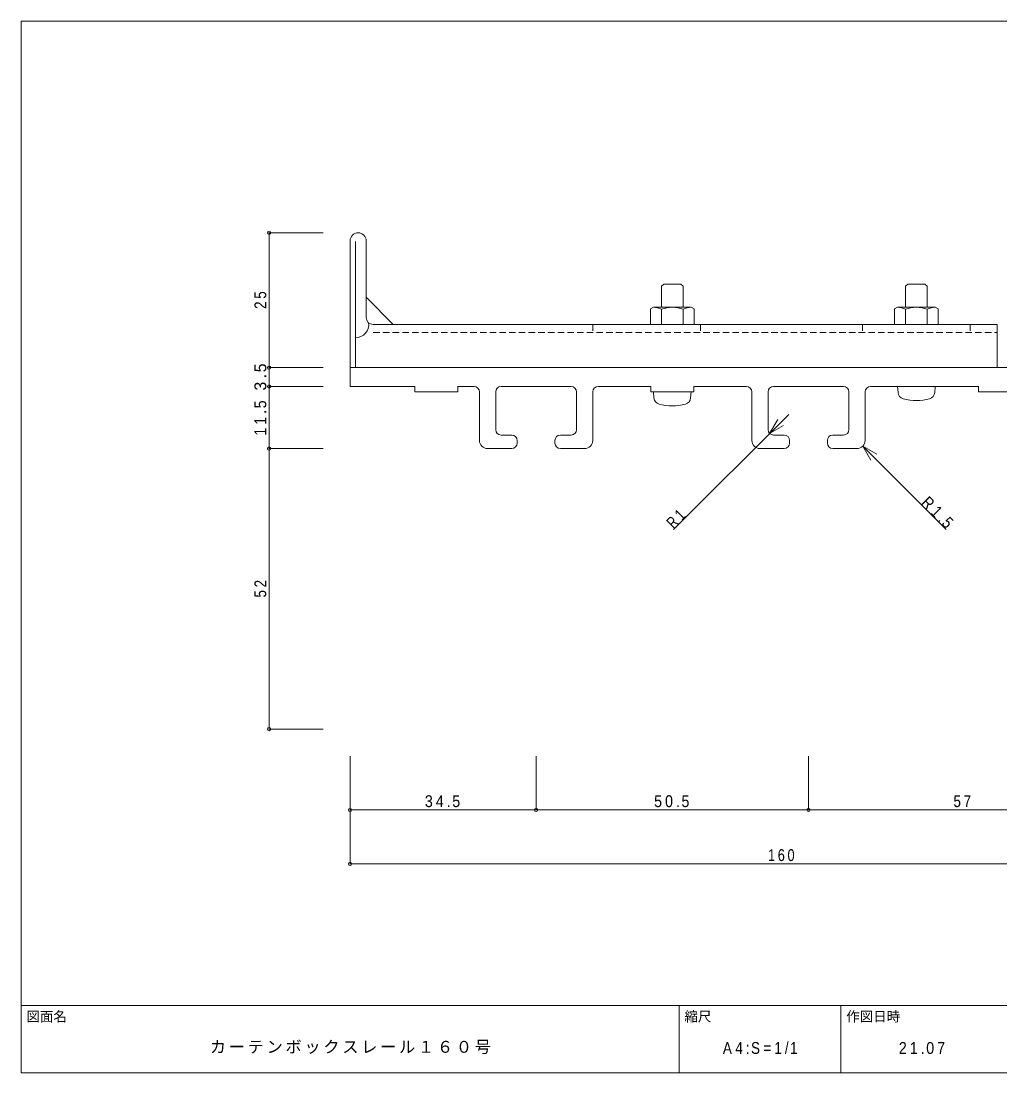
# Model space of a CAD drawing. Units: millimetres on the paper. Extents: x -141 to 141, y -98 to 98.
# Drawn here: x -141 to 40.5, y -97.5 to 97.5 of the extents above; entities that cross this region are included whole.
import ezdxf
from ezdxf.enums import TextEntityAlignment as Align

# ---------------------------------------------------------------- set-up
doc = ezdxf.new("R2010")
doc.units = ezdxf.units.MM
doc.header["$PDMODE"] = 32
doc.header["$PDSIZE"] = 0.6
doc.linetypes.add('DASHED1', pattern=[1.8, 1.2, -0.6])
for name, color, linetype, lineweight in [('0-0_ＫＢ製品', 2, 'Continuous', 9), ('0-3_寸法', 4, 'Continuous', 9), ('0-4_引出線字', 4, 'Continuous', 9), ('0-8_他製品', 7, 'Continuous', 9), ('0-9_他製品', 7, 'Continuous', 9), ('F-0_図面枠', 5, 'Continuous', 9), ('F-5_F-5ﾚｲﾔ', 7, 'Continuous', 9)]:
    doc.layers.add(name, color=color, linetype=linetype, lineweight=lineweight)
doc.layers.add('0-5_文字', color=7, linetype='Continuous')
doc.styles.add('HGｺﾞｼｯｸM', font='')
doc.styles.get('HGｺﾞｼｯｸM').set_extended_font_data('HGｺﾞｼｯｸM')

msp = doc.modelspace()

# ---------------------------------------------------------------- linework, layer by layer
at = {"layer": '0-0_ＫＢ製品'}
for p, q in [((75, 33.25), (-80, 33.25)), ((-80, 33.25), (-80, 29.75)), ((-68, 29.75), (-80, 29.75)), ((-68, 28.75), (-68, 29.75)), ((-60, 29.75), (-60, 28.75)), ((-57, 29.75), (-60, 29.75)), ((-39, 29.75), (-52, 29.75)), ((-34, 29.75), (-24.25, 29.75)), ((-24.25, 28.75), (-24.25, 29.75)), ((-16.25, 29.75), (-16.25, 28.75)), ((-6.5, 29.75), (-16.25, 29.75)), ((11.5, 29.75), (-1.5, 29.75)), ((16.5, 29.75), (36.5, 29.75)), ((-60, 28.75), (-68, 28.75)), ((-56, 19.75), (-56, 28.75)), ((-53, 21.75), (-53, 28.75)), ((-38, 21.75), (-38, 28.75)), ((-35, 19.75), (-35, 28.75)), ((-16.25, 28.75), (-24.25, 28.75)), ((-5.5, 19.75), (-5.5, 28.75)), ((-2.5, 21.75), (-2.5, 28.75)), ((12.5, 21.75), (12.5, 28.75)), ((15.5, 19.75), (15.5, 28.75)), ((-52, 20.75), (-50, 20.75)), ((-49, 19.75), (-49, 19.25)), ((-42, 19.25), (-42, 19.75)), ((-41, 20.75), (-39, 20.75)), ((0.5, 20.75), (-1.5, 20.75)), ((1.5, 19.25), (1.5, 19.75)), ((8.5, 19.25), (8.5, 19.75)), ((9.5, 20.75), (11.5, 20.75)), ((-54.5, 18.25), (-50, 18.25)), ((-36.5, 18.25), (-41, 18.25)), ((-4, 18.25), (0.5, 18.25)), ((14, 18.25), (9.5, 18.25))]:
    msp.add_line(p, q, dxfattribs=at)
msp.add_lwpolyline([(75, 29.75), (44.5, 29.75), (44.5, 28.75), (36.5, 28.75), (36.5, 29.75)], dxfattribs=at)
for centre, radius, start, end in [((-57, 28.75), 1, 0, 90), ((-52, 28.75), 1, 90, 180), ((-39, 28.75), 1, 0, 90), ((-34, 28.75), 1, 90, 180), ((-6.5, 28.75), 1, 0, 90), ((-1.5, 28.75), 1, 90, 180), ((11.5, 28.75), 1, 0, 90), ((16.5, 28.75), 1, 90, 180), ((-52, 21.75), 1, 180, 270), ((-39, 21.75), 1, 270, 0), ((-1.5, 21.75), 1, 180, 270), ((11.5, 21.75), 1, 270, 0), ((-54.5, 19.75), 1.5, 180, 270), ((-50, 19.75), 1, 0, 90), ((-41, 19.75), 1, 90, 180), ((-36.5, 19.75), 1.5, 270, 0), ((-4, 19.75), 1.5, 180, 270), ((0.5, 19.75), 1, 0, 90), ((9.5, 19.75), 1, 90, 180), ((14, 19.75), 1.5, 270, 0), ((-50, 19.25), 1, 270, 0), ((-41, 19.25), 1, 180, 270), ((0.5, 19.25), 1, 270, 0), ((9.5, 19.25), 1, 180, 270)]:
    msp.add_arc(centre, radius, start, end, dxfattribs=at)
at = {"layer": '0-3_寸法'}
for p, q in [((-95, 58.25), (-95, 33.25)), ((-95, 58.25), (-85, 58.25)), ((-95, 33.25), (-85, 33.25)), ((-95, 33.25), (-95, 29.75)), ((-95, 29.75), (-85, 29.75)), ((-95, 29.75), (-95, 18.25)), ((-95, 18.25), (-85, 18.25)), ((-95, 18.25), (-95, -33.75)), ((-95, -33.75), (-85, -33.75)), ((-80, -48.75), (-80, -38.75)), ((-45.5, -48.75), (-45.5, -38.75)), ((5, -48.75), (5, -38.75)), ((-45.5, -48.75), (-80, -48.75)), ((-80, -58.75), (-80, -48.75)), ((5, -48.75), (-45.5, -48.75)), ((62, -48.75), (5, -48.75)), ((-80, -58.75), (80, -58.75))]:
    msp.add_line(p, q, dxfattribs=at)
for p in [(-95, 58.25), (-95, 33.25), (-95, 29.75), (-95, 18.25), (-95, -33.75), (-80, -48.75), (-45.5, -48.75), (5, -48.75), (-80, -58.75)]:
    msp.add_point(p, dxfattribs=at)
at = {"layer": '0-4_引出線字'}
for p, q in [((-20, 3.25), (1.328, 24.578)), ((-2.207, 21.043), (-0.707, 23.641)), ((-2.207, 21.043), (0.391, 22.543)), ((15.061, 18.689), (16.561, 16.091)), ((15.061, 18.689), (17.659, 17.189)), ((15.061, 18.689), (30.5, 3.25))]:
    msp.add_line(p, q, dxfattribs=at)
at = {"layer": '0-8_他製品'}
for p, q in [((-80, 33.25), (-80, 56.739)), ((-79.004, 33.25), (-79.004, 56.618)), ((-77, 42.543), (-77, 56.739)), ((-76.976, 46.234), (-71.996, 41.243)), ((-75.7, 41.243), (40, 41.243)), ((40, 33.25), (40, 41.243)), ((-80, 33.25), (40, 33.25))]:
    msp.add_line(p, q, dxfattribs=at)
at = {"layer": '0-8_他製品', "linetype": 'DASHED1'}
for p, q in [((-35, 41.243), (-35, 39.743)), ((-15, 41.243), (-15, 39.743)), ((15, 41.243), (15, 39.743)), ((35, 41.243), (35, 39.743)), ((-75.7, 39.743), (40, 39.743))]:
    msp.add_line(p, q, dxfattribs=at)
at = {"layer": '0-8_他製品'}
for centre, radius, start, end in [((-78.5, 56.739), 1.5, 0, 180), ((-79.004, 41.243), 2.472, 270, 7.41107), ((-75.7, 42.543), 1.3, 180, 270)]:
    msp.add_arc(centre, radius, start, end, dxfattribs=at)
at = {"layer": '0-9_他製品'}
for p, q in [((-22.25, 48.35), (-21.85, 48.75)), ((-18.65, 48.75), (-21.85, 48.75)), ((23, 48.35), (23.4, 48.75)), ((26.6, 48.75), (23.4, 48.75)), ((-22.25, 48.35), (-22.25, 44.443)), ((23, 48.35), (23, 44.443)), ((-23.758, 44.443), (-24.3, 44.13)), ((-24.3, 44.13), (-24.3, 41.243)), ((-23.758, 44.443), (-16.85, 44.443)), ((-22.275, 41.243), (-22.275, 44.067)), ((-18.225, 41.243), (-18.225, 44.067)), ((-16.743, 44.443), (-16.2, 44.13)), ((-16.2, 44.13), (-16.2, 41.243)), ((21.492, 44.443), (20.95, 44.13)), ((20.95, 44.13), (20.95, 41.243)), ((21.492, 44.443), (28.4, 44.443)), ((22.975, 41.243), (22.975, 44.067)), ((27.025, 41.243), (27.025, 44.067)), ((28.507, 44.443), (29.05, 44.13)), ((29.05, 44.13), (29.05, 41.243)), ((-24.3, 41.243), (-16.2, 41.243)), ((20.95, 41.243), (29.05, 41.243)), ((28.5, 29.75), (28.402, 28.631)), ((-16.75, 28.75), (-16.848, 27.631))]:
    msp.add_line(p, q, dxfattribs=at)
for points in [[(-18.65, 48.75), (-18.25, 48.35), (-18.25, 44.443)], [(26.6, 48.75), (27, 48.35), (27, 44.443)], [(28.5, 29.75), (21.5, 29.75), (21.598, 28.631)], [(-16.75, 28.75), (-23.75, 28.75), (-23.652, 27.631)]]:
    msp.add_lwpolyline(points, dxfattribs=at)
for centre, radius, start, end in [((-23.758, 41.327), 3.116, 61.58821, 90.00024), ((-20.25, 38.792), 5.651, 69.00227, 110.99774), ((-16.743, 41.327), 3.116, 89.99976, 118.41179), ((21.492, 41.327), 3.116, 61.58821, 90.00024), ((25, 38.792), 5.651, 69.00227, 110.99774), ((28.507, 41.327), 3.116, 89.99976, 118.41179), ((-22.357, 27.744), 1.3, 184.99849, 254.11992), ((-18.143, 27.744), 1.3, 285.88008, 355.00151), ((22.893, 28.744), 1.3, 184.99849, 254.11992), ((25, 36.15), 9, 254.11935, 285.88065), ((27.107, 28.744), 1.3, 285.88008, 355.00151), ((-20.25, 35.15), 9, 254.11935, 285.88065)]:
    msp.add_arc(centre, radius, start, end, dxfattribs=at)
at = {"layer": 'F-0_図面枠'}
for p, q in [((-141, 97.5), (141, 97.5)), ((-141, -97.5), (-141, 97.5)), ((-141, -85), (141, -85)), ((-19, -97.5), (-19, -85)), ((11, -97.5), (11, -85)), ((141, -97.5), (-141, -97.5))]:
    msp.add_line(p, q, dxfattribs=at)

# ---------------------------------------------------------------- texts
at = {"layer": '0-3_寸法', "color": 7, "char_height": 2.199, "attachment_point": 7, "rotation": 90, "style": 'HGｺﾞｼｯｸM'}
for s, insert in [('\\T1.36;\\W0.85;25', (-95.5, 44.125)), ('\\T1.38;3.5', (-95.5, 29)), ('\\T1.38;\\W0.9;11.5', (-95.5, 20.625)), ('\\T1.36;\\W0.85;52', (-95.5, -9.375))]:
    msp.add_mtext(s, dxfattribs=dict(at, insert=insert))
at = {"layer": '0-3_寸法', "color": 7, "char_height": 2.199, "attachment_point": 7, "style": 'HGｺﾞｼｯｸM'}
for s, insert in [('\\T1.38;\\W0.9;34.5', (-66.125, -48.25)), ('\\T1.38;\\W0.9;50.5', (-23.625, -48.25)), ('\\T1.36;\\W0.85;57', (31.875, -48.25)), ('\\T1.38;\\W0.8;160', (-2.5, -58.25))]:
    msp.add_mtext(s, dxfattribs=dict(at, insert=insert))
at = {"layer": '0-5_文字', "char_height": 2.199, "attachment_point": 7, "style": 'HGｺﾞｼｯｸM'}
for s, insert, rotation in [('\\T1.38;\\W0.85;R1.5', (25.727, 8.023), 315), ('\\T1.36;\\W0.75;R1', (-20, 3.25), 45)]:
    msp.add_mtext(s, dxfattribs=dict(at, insert=insert, rotation=rotation))
at = {"layer": 'F-0_図面枠', "color": 7, "style": 'HGｺﾞｼｯｸM'}
msp.add_text('図面名', height=1.833, dxfattribs=at).set_placement((-140, -88.5), align=Align.BOTTOM_LEFT)
at = {"layer": 'F-5_F-5ﾚｲﾔ', "style": 'HGｺﾞｼｯｸM'}
for s, p in [('縮尺', (-18, -88.5)), ('作図日時', (12, -88.5))]:
    msp.add_text(s, height=1.833, dxfattribs=at).set_placement(p, align=Align.BOTTOM_LEFT)
at = {"layer": 'F-5_F-5ﾚｲﾔ', "char_height": 2.199, "attachment_point": 7, "style": 'HGｺﾞｼｯｸM'}
for s, insert in [('\\T1.17;カーテンボックスレール１６０号', (-106, -94)), ('\\T1.39;\\W0.85;A4:S=1/1', (-10.875, -94)), ('\\T1.38;\\W0.9;21.07', (21.75, -94))]:
    msp.add_mtext(s, dxfattribs=dict(at, insert=insert))

doc.saveas('drawing.dxf')
